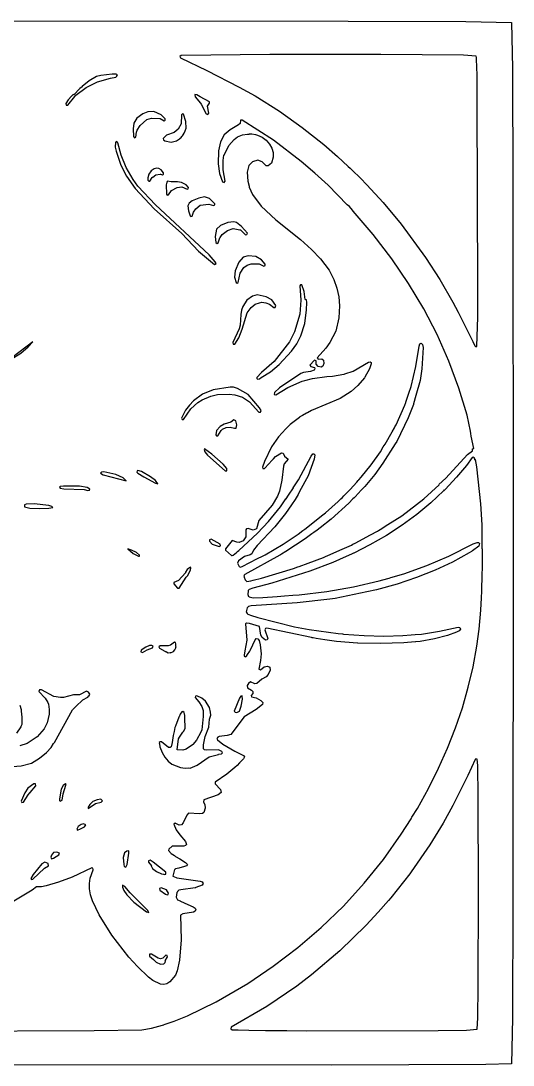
# Model space of a CAD drawing. Header units: millimetres. Extents: x 0 to 300, y 0 to 300.
# Drawn here: x 158.6 to 299.7, y 0.4 to 299.7 of the extents above; entities that cross this region are included whole.
import ezdxf

# ---------------------------------------------------------------- set-up
doc = ezdxf.new("R2010")
doc.units = ezdxf.units.MM
doc.layers.add('CUT', color=7, linetype='CONTINUOUS')

msp = doc.modelspace()

# ---------------------------------------------------------------- linework, layer by layer
at = {"layer": 'CUT'}
for points in [[(149.9997, 299.704), (252.3758, 299.6152), (286.1754, 299.4969), (299.2575, 299.2575), (299.4969, 286.1754), (299.6152, 252.3771), (299.704, 150.0003), (299.6152, 47.6242), (299.4969, 13.8246), (299.2673, 0.753), (291.8882, 0.5031), (247.7304, 0.3552), (3.815, 0.4736)], [(135.4681, 10.0976), (179.5346, 10.2752), (193.2845, 10.5108), (196.0576, 10.9566), (199.1421, 11.7802), (199.5126, 11.908), (199.5714, 11.9232), (199.6674, 11.9614), (202.5591, 12.959), (206.3084, 14.4652), (214.5344, 18.5047), (223.5917, 23.7735), (230.9238, 28.6821), (237.9875, 34.0326), (244.6958, 39.7961), (251.0332, 45.9567), (257.0038, 52.4879), (262.5597, 59.343), (267.6445, 66.5254), (270.4327, 70.9821), (270.5949, 71.2174), (270.6979, 71.4061), (272.2858, 73.9442), (275.4494, 79.6789), (278.3237, 85.4571), (280.8948, 91.2209), (283.1637, 96.9963), (285.1438, 102.8173), (286.8285, 108.6675), (288.2215, 114.5659), (289.3113, 120.4858), (289.9636, 125.3477), (290.4656, 130.7846), (290.6044, 134.3087), (290.7315, 136.1931), (290.8731, 141.1317), (290.9383, 142.7856), (290.9331, 143.2225), (290.9383, 143.4041), (290.8813, 148.3447), (290.8719, 148.3896), (290.7906, 155.2528), (290.4352, 161.2963), (289.2833, 171.8694), (288.9632, 173.9589), (288.9057, 173.9426), (288.8299, 173.9291), (288.7476, 173.7843), (288.6017, 174.4553), (288.2949, 174.6576), (287.9819, 174.543), (286.334, 172.2673), (283.4889, 168.9187), (280.2349, 165.3688), (280.0246, 165.1666), (280.0244, 165.1668), (279.9592, 165.225), (279.7576, 165.0096), (276.0834, 161.5423), (272.1168, 158.2321), (267.8774, 155.1495), (263.3968, 152.2127), (258.6524, 149.4853), (254.0283, 147.1317), (254.006, 147.1207), (253.9913, 147.1135), (253.9685, 147.1023), (253.5959, 146.9191), (249.9318, 145.2766), (248.0032, 144.4486), (241.3695, 141.9271), (230.5074, 138.5235), (225.1048, 137.1264), (224.0688, 136.705), (223.7122, 136.3677), (223.6399, 135.1405), (223.6885, 135.0587), (223.6976, 134.824), (223.8693, 134.755), (223.9806, 134.5679), (225.1503, 134.3457), (227.9452, 134.4046), (232.0336, 134.7075), (234.1854, 134.8481), (236.5074, 135.0391), (238.3342, 135.1744), (246.2966, 136.1476), (253.9714, 137.5106), (261.3099, 139.1905), (263.7447, 139.8964), (264.1348, 139.9929), (264.6422, 140.1566), (268.3637, 141.2355), (274.9882, 143.5614), (281.2504, 146.2485), (288.2927, 149.7826), (289.3517, 150.1399), (289.7363, 150.1761), (290.0786, 149.931), (289.9095, 149.0875), (288.0417, 147.776), (288.0283, 147.7674), (287.9877, 147.7414), (287.808, 147.6262), (287.119, 147.1845), (282.3457, 144.5509), (277.3592, 142.2643), (272.0023, 140.1512), (266.4181, 138.2603), (260.5459, 136.6285), (257.7914, 135.9969), (248.7018, 134.1646), (247.1874, 133.9516), (237.8052, 132.8322), (224.5534, 131.9747), (223.8296, 131.8013), (223.4811, 131.4542), (223.2087, 130.3418), (223.4533, 129.8054), (223.4735, 129.7946), (223.4845, 129.7028), (223.9054, 129.5636), (224.4062, 129.2958), (226.5016, 128.6269), (237.0059, 126.0232), (241.2611, 125.196), (249.5177, 124.046), (250.7832, 123.9657), (251.085, 123.9278), (256.9661, 123.484), (262.6336, 123.3065), (268.1291, 123.483), (270.4834, 123.6794), (271.5725, 123.7554), (271.5718, 123.7702), (273.4675, 123.9284), (278.5715, 124.7256), (283.9386, 125.8799), (284.4151, 125.7731), (284.5785, 125.3253), (284.2372, 124.8589), (283.5038, 124.4566), (280.8884, 123.5201), (277.1855, 122.5643), (273.0204, 121.7667), (271.8131, 121.6663), (271.8082, 121.693), (271.6856, 121.6734), (269.3874, 121.4645), (268.3462, 121.3779), (261.6973, 121.2292), (255.2026, 121.2862), (255.105, 121.2897), (249.0556, 121.824), (245.7194, 122.3032), (243.2741, 122.695), (242.4073, 122.8339), (242.1259, 122.8789), (241.8935, 122.9162), (229.045, 125.6056), (228.6764, 125.5105), (228.5353, 125.1616), (229.4086, 122.6227), (229.215, 122.2626), (228.6828, 122.2062), (227.7881, 122.9109), (227.3861, 123.6238), (226.9677, 126.0666), (224.0903, 126.911), (223.259, 127.021), (222.9587, 126.889), (223.3142, 122.159), (222.8183, 119.0879), (222.5549, 117.8797), (222.6062, 117.7747), (222.5777, 117.5979), (222.7419, 117.497), (222.7434, 117.4939), (222.7467, 117.494), (222.8916, 117.4049), (223.1257, 117.5136), (223.1722, 117.516), (223.1911, 117.5439), (223.2259, 117.5601), (223.5612, 118.0924), (224.1996, 119.0384), (224.2815, 119.236), (224.3657, 119.3696), (225.7324, 122.2804), (226.0664, 122.6473), (226.5344, 122.5482), (226.8583, 122.058), (227.1853, 120.8387), (227.4278, 118.2589), (227.2796, 116.3599), (226.7756, 113.8869), (227.2486, 113.6621), (228.343, 114.5252), (229.3076, 114.6923), (229.9694, 114.4191), (230.0614, 113.6014), (229.4784, 112.3479), (228.9002, 111.6371), (227.6285, 110.9629), (226.1924, 109.73), (225.6624, 109.6117), (224.408, 110.2238), (223.854, 109.7817), (223.4657, 109.1638), (223.5852, 108.5378), (224.6997, 107.8812), (225.0389, 107.4145), (225.0479, 106.8664), (224.63, 106.2913), (224.7117, 105.9696), (226.0656, 105.6168), (227.3573, 104.9257), (227.9506, 104.3065), (227.8024, 103.7063), (226.0087, 102.3263), (222.5746, 100.2171), (218.7915, 95.1381), (217.7272, 94.799), (215.4625, 94.6055), (214.9958, 94.3774), (214.7656, 94.0313), (214.9259, 93.5757), (216.4846, 92.3941), (219.9389, 90.3153), (222.3906, 89.1471), (222.6625, 88.7139), (222.4257, 88.1354), (222.017, 87.728), (221.2544, 86.9676), (220.5424, 86.2578), (219.9408, 85.6579), (217.6176, 83.721), (214.2877, 81.477), (214.2888, 81.0339), (215.8326, 79.3579), (215.9564, 78.4698), (215.1563, 77.8233), (211.0246, 76.4467), (210.9244, 75.7361), (211.348, 75.0313), (211.4163, 74.0375), (210.9967, 72.7791), (210.6409, 72.5199), (209.7806, 72.3657), (206.6677, 72.5692), (206.1347, 71.9989), (205.0648, 69.8554), (204.5758, 69.2341), (203.9711, 69.114), (202.8003, 69.6904), (202.4146, 69.4367), (203.0766, 67.818), (204.1313, 66.335), (205.8042, 64.4799), (206.0547, 63.6248), (205.7574, 63.2837), (205.2619, 63.1338), (201.9213, 63.1465), (200.9701, 62.2895), (200.91, 61.919), (201.6439, 61.0372), (202.6424, 60.4122), (202.884, 60.1538), (204.1592, 59.4626), (205.8081, 58.4304), (206.2954, 57.8607), (206.1001, 57.5249), (205.5261, 57.2611), (203.8259, 56.7969), (202.8532, 56.6143), (202.8227, 56.523), (202.6207, 56.4678), (202.0951, 54.4866), (203.105, 54.1634), (203.2613, 54.0455), (209.9569, 53.1048), (210.2862, 52.9916), (210.5512, 52.8919), (210.8243, 52.3981), (210.5263, 51.9624), (208.6872, 51.2328), (208.6392, 51.2225), (208.5505, 51.2035), (208.5227, 51.1976), (208.4989, 51.1924), (204.3881, 50.5817), (203.981, 50.5546), (203.9324, 50.514), (203.8313, 50.499), (203.6587, 50.2849), (203.4446, 50.1058), (203.4476, 50.0233), (203.2996, 49.8397), (203.1304, 48.475), (203.4328, 47.738), (204.1905, 47.4083), (204.3118, 47.3152), (206.4218, 46.4374), (207.9445, 45.7749), (208.4934, 45.364), (208.7508, 44.9079), (208.5796, 44.5241), (208.0792, 44.23), (204.9818, 43.7257), (204.312, 43.3548), (204.5493, 36.2438), (204.0457, 30.4373), (203.3318, 27.3354), (202.8809, 26.1863), (201.2904, 24.2104), (200.4443, 23.6813), (199.5827, 23.4711), (198.6321, 23.5374), (196.4301, 24.6181), (195.1313, 25.6112), (191.9706, 28.5905), (189.5057, 31.2924), (184.6601, 37.5647), (180.9759, 43.3908), (179.0542, 47.4112), (178.5123, 49.1782), (178.234, 50.8628), (178.2339, 52.435), (178.4757, 53.9765), (179.2816, 56.375), (179.2926, 56.4021), (179.2914, 56.404), (179.3128, 56.4677), (179.2207, 56.7844), (178.9187, 56.917), (173.2329, 54.2706), (169.3135, 52.815), (165.812, 51.7683), (164.5043, 51.4983), (163.0779, 51.4681), (161.8021, 50.4652), (156.5762, 47.3776)], [(154.7947, 85.8634), (158.6423, 86.1297), (161.5724, 86.9584), (163.9106, 88.3199), (165.9528, 90.0069), (167.2846, 91.398), (167.9622, 92.5967), (168.1752, 92.8752), (173.3717, 102.1617), (174.2861, 103.1896), (176.3413, 105.0422), (177.7916, 105.8709), (178.0646, 106.1936), (178.1154, 106.2175), (178.308, 106.6629), (177.9425, 107.2584), (177.4058, 107.5725), (175.3572, 106.4674), (173.6145, 106.4652), (170.8293, 105.7268), (169.8882, 105.7224), (168.0542, 106.0653), (164.514, 107.9111), (163.859, 107.9578), (163.7419, 107.4446), (165.5624, 105.5168), (166.268, 104.3161), (166.4578, 103.7869), (166.7017, 102.293), (166.7167, 101.436), (166.6839, 100.9602), (166.1265, 98.4782), (165.2566, 96.7695), (163.237, 94.4854), (160.3468, 92.5785), (158.3122, 91.8414)], [(157.4192, 95.5478), (158.6293, 97.2867), (158.6804, 97.4792), (158.9111, 98.071), (158.9147, 98.3603), (158.9346, 98.4352), (158.9191, 98.7166), (158.9364, 100.1374), (158.7496, 101.7801), (158.7272, 102.1859), (158.4061, 103.4204)]]:
    msp.add_lwpolyline(points, dxfattribs=at)
for points in [[(232.6712, 273.7949), (239.2333, 269.1541), (245.4737, 264.2213), (249.3161, 260.8568), (252.4495, 257.9491), (252.9457, 257.4886), (252.9561, 257.4789), (253.5774, 256.9024), (255.9035, 254.6256), (257.7618, 252.7328), (262.4558, 247.6517), (267.5696, 241.4737), (274.5668, 231.8982), (278.6565, 225.5567), (282.4494, 219.0382), (283.9162, 216.2345), (288.1204, 207.7472), (288.7046, 206.5169), (289.0045, 206.3102), (289.318, 206.4146), (289.5472, 214.8168), (289.5176, 257.4955), (289.4391, 269.2398), (289.3697, 284.631), (289.2952, 285.9979), (289.2226, 289.1601), (289.075, 289.6156), (285.4825, 289.8729), (261.7275, 290.08), (229.9705, 290.1095), (204.4956, 289.8096), (204.1732, 289.5107), (204.3681, 289.0817), (211.9226, 285.5046), (221.1936, 280.7357), (225.7227, 278.19)], [(172.0881, 277.0742), (171.4278, 275.9815), (171.5586, 275.5044), (172.052, 275.5405), (174.0134, 278), (174.013, 278.004), (174.3287, 278.3621), (177.2884, 280.5819), (180.5441, 282.2097), (184.2141, 283.3048), (185.8123, 283.5416), (185.9902, 283.7194), (185.994, 283.72), (185.997, 283.7263), (186.1083, 283.8375), (186.0866, 283.9098), (186.2366, 284.217), (185.927, 284.4739), (184.7832, 284.4268), (181.4966, 284.0496), (180.2679, 283.7217), (178.1352, 282.5215), (176.1701, 280.8793), (176.1519, 280.7517), (175.5126, 280.2859), (173.7654, 278.5105), (173.5441, 278.5642), (173.0647, 278.1621)], [(212.6384, 276.1073), (212.6249, 276.4703), (209.9663, 277.9201), (209.0164, 278.5397), (208.4244, 278.6285), (208.5132, 277.9181), (210.1138, 276.0713), (210.2973, 275.8254), (211.691, 273.015), (212.1876, 272.8684), (212.411, 273.2335), (212.0937, 275.2768)], [(194.721, 271.4364), (196.0233, 271.8212), (198.3765, 271.7261), (198.5105, 271.6966), (199.6224, 271.0874), (199.9405, 271.2618), (199.9611, 271.657), (198.7785, 272.8185), (196.6932, 273.7381), (194.956, 273.6085), (193.562, 273.0183), (191.8551, 271.7932), (190.9955, 270.4167), (190.7582, 268.748), (190.8237, 266.5255), (191.1187, 266.2094), (191.5238, 266.3605), (191.7377, 267.7668), (191.9412, 268.387), (192.738, 269.7494)], [(204.2043, 266.0057), (204.2575, 266.0636), (204.5007, 266.2465), (204.7268, 266.5742), (204.926, 266.791), (205.0654, 267.065), (205.4085, 267.5623), (205.6288, 268.1723), (205.6454, 268.2049), (205.6487, 268.2274), (205.9115, 268.9553), (205.8467, 270.8544), (205.1917, 272.9369), (204.8676, 273.0184), (204.5834, 272.7838), (204.4889, 270.1641), (203.6512, 268.6785), (202.4905, 267.6734), (200.3361, 266.9639), (199.4012, 266.0231), (199.4414, 265.6445), (199.8514, 265.3194), (201.6414, 264.8999), (203.2089, 265.2747), (204.0457, 265.9042)], [(215.2313, 262.4856), (215.0857, 258.7632), (215.5192, 255.9119), (216.4053, 253.5412), (216.8382, 253.3632), (217.1294, 253.7297), (216.5609, 256.9959), (216.561, 259.6895), (216.7914, 261.1698), (216.8066, 261.249), (218.1526, 263.9851), (219.694, 265.7478), (220.1624, 266.0895), (220.6377, 266.4228), (221.1644, 266.6481), (222.1399, 267.0266), (223.5311, 267.2145), (223.8808, 267.2617), (223.9901, 267.2765), (224.0618, 267.2862), (224.7515, 267.317), (225.8645, 267.0964), (226.43, 266.9573), (227.7117, 266.3627), (228.9012, 265.4619), (229.8168, 264.394), (230.4892, 263.2009), (230.8579, 261.9407), (230.9113, 260.6004), (230.3883, 258.9294), (229.5064, 258.1566), (228.8596, 258.1736), (227.7725, 259.2848), (226.4682, 259.7967), (224.9563, 259.2662), (223.9321, 258.2311), (223.4946, 256.3821), (223.6633, 253.7803), (224.0665, 252.3193), (224.0516, 251.9912), (224.9395, 249.949), (227.4553, 246.6341), (231.6581, 242.6681), (238.7317, 237.0151), (241.8986, 234.1442), (244.4735, 231.4805), (246.9849, 228.1984), (248.3019, 225.5952), (249.2, 223.1145), (249.7443, 220.6292), (249.8922, 218.035), (249.715, 214.5468), (248.8345, 210.7868), (247.1825, 207.4641), (246.0148, 205.8508), (243.5404, 203.125), (243.7733, 202.6868), (244.8388, 202.7993), (245.3495, 202.3972), (245.4529, 201.5226), (245.1781, 200.7576), (244.6427, 200.4323), (243.7831, 200.6222), (243.2683, 201.257), (243.2504, 202.2905), (242.7167, 202.4069), (241.4461, 201.0007), (241.6563, 200.657), (242.7463, 200.3227), (242.8735, 199.9788), (242.6256, 199.5631), (241.5995, 199.1655), (239.5581, 198.9364), (238.7968, 198.5877), (232.6924, 194.5089), (231.3001, 193.1817), (231.169, 192.6474), (231.6648, 192.4612), (235.0637, 194.6457), (239.1899, 196.4111), (239.9721, 196.6443), (242.1407, 197.1492), (246.279, 197.7389), (247.9507, 197.8903), (251.1591, 198.4222), (251.2256, 198.4439), (251.4817, 198.4804), (253.8516, 199.2454), (258.191, 201.9011), (258.7457, 201.9636), (258.9918, 201.7565), (259.0082, 201.3591), (258.5086, 199.9472), (257.1945, 197.5774), (257.0805, 197.3806), (255.2152, 195.1423), (253.3041, 193.4412), (250.1175, 191.4488), (241.8826, 187.9959), (240.7262, 187.3555), (240.4915, 187.2569), (239.2912, 186.5609), (238.5664, 186.1596), (238.4617, 186.0799), (238.4549, 186.076), (238.427, 186.0536), (235.7777, 184.0391), (234.4942, 182.7865), (232.4367, 180.4338), (230.4536, 177.6048), (228.4155, 173.4404), (227.8228, 171.7729), (227.9783, 171.3682), (228.443, 171.3803), (229.6548, 172.7385), (230.4906, 173.6331), (230.7681, 173.9301), (230.9917, 174.1694), (231.5968, 174.8172), (233.263, 175.913), (233.7929, 175.8045), (234.168, 174.9326), (235.1801, 174.062), (234.0739, 172.6991), (233.8392, 172.0622), (233.403, 168.0435), (232.7076, 164.9191), (232.1365, 163.4813), (230.6267, 160.8464), (226.7604, 156.4321), (226.0867, 154.1063), (225.1777, 153.6975), (223.7468, 154.159), (223.2833, 154.1018), (223.095, 153.7762), (223.0401, 151.7797), (222.3293, 150.6755), (221.1221, 150.2052), (220.4648, 150.2747), (219.1716, 150.7846), (217.2667, 148.4023), (217.2798, 147.9275), (218.9819, 146.4685), (219.0138, 146.4737), (219.0515, 146.4402), (219.1297, 146.4924), (219.4095, 146.5377), (220.4102, 147.3482), (220.6233, 147.4906), (220.7045, 147.5865), (221.0978, 147.905), (226.3947, 152.847), (229.5236, 156.1538), (232.9945, 160.3601), (234.5449, 162.6603), (234.5843, 162.6699), (235.2812, 163.7528), (236.694, 165.8488), (236.6501, 165.8799), (238.1331, 168.1843), (241.7756, 174.9062), (242.2541, 175.6016), (242.5215, 175.625), (242.8172, 175.2958), (242.6895, 174.0249), (240.9604, 169.2899), (238.4659, 164.7661), (238.0302, 163.976), (237.1875, 162.5383), (236.1159, 160.9488), (234.4371, 158.4668), (231.3966, 154.6807), (226.3611, 149.3184), (225.2496, 147.9387), (224.7821, 146.971), (224.2722, 146.637), (222.7267, 146.186), (220.9252, 144.916), (220.676, 144.248), (221.1464, 143.3216), (221.5124, 143.1314), (222.0616, 143.3043), (226.4503, 145.5587), (227.833, 146.2504), (228.079, 146.3954), (228.5944, 146.6602), (233.7585, 149.6697), (238.0271, 152.5157), (239.3905, 153.579), (240.0169, 154.009), (245.1557, 158.075), (245.9277, 158.677), (249.5603, 161.9546), (250.3374, 162.7315), (250.6494, 163.0146), (251.1509, 163.5448), (252.9563, 165.3499), (254.8526, 167.4589), (255.3057, 167.9379), (255.4949, 168.1732), (256.1297, 168.8792), (259.0089, 172.4635), (261.6358, 176.1519), (262.4597, 177.5591), (263.0213, 178.3922), (264.9981, 181.8947), (265.6904, 183.077), (265.7822, 183.2839), (266.1361, 183.9109), (268.6422, 189.5152), (268.9167, 190.3437), (268.9572, 190.4349), (269.8308, 192.9367), (269.7822, 192.955), (270.4342, 194.9222), (271.8241, 200.6301), (272.768, 206.4736), (272.9772, 207.0874), (273.3297, 207.3233), (273.7571, 206.9141), (273.866, 206.0534), (273.5379, 199.9868), (273.0293, 196.6468), (271.8168, 192.3216), (271.7987, 192.3261), (271.1438, 189.9207), (271.1031, 189.7758), (269.9836, 186.837), (269.6416, 185.9563), (266.3198, 179.1732), (265.9308, 178.4681), (262.3943, 172.9139), (260.0065, 169.6804), (257.144, 166.2454), (256.1397, 165.1365), (254.3818, 163.2568), (254.2943, 163.1701), (254.1112, 162.9885), (253.7795, 162.6596), (252.5841, 161.4743), (247.5156, 156.8597), (244.3972, 154.3811), (243.4732, 153.7077), (242.5923, 153.0658), (242.0364, 152.6606), (240.1168, 151.2616), (234.5272, 147.6173), (233.2954, 146.8508), (233.2454, 146.8197), (232.9756, 146.6518), (232.7793, 146.5297), (222.7562, 141.0314), (222.6784, 140.8763), (222.5823, 140.7779), (222.579, 140.6779), (222.5211, 140.5625), (222.5701, 140.4136), (222.5693, 140.3869), (222.6327, 140.2238), (222.8845, 139.46), (223.0018, 139.3642), (223.3988, 138.9911), (224.4691, 139.2217), (225.1422, 139.4188), (227.5414, 139.9896), (236.7003, 142.7076), (237.9747, 143.176), (238.3203, 143.2772), (240.9747, 144.2788), (245.3001, 145.8688), (245.925, 146.1468), (246.6246, 146.4107), (250.7117, 148.2756), (253.3362, 149.4428), (253.7195, 149.6479), (254.3705, 149.945), (258.8425, 152.3901), (260.8401, 153.4595), (261.0961, 153.6224), (261.6065, 153.9015), (263.7784, 155.3299), (267.7507, 157.8585), (274.1006, 162.7003), (278.5067, 166.6998), (278.4494, 166.7659), (278.4417, 166.7768), (280.4216, 168.6059), (286.6637, 175.4376), (288.0544, 176.4734), (288.0816, 177.0496), (288.1391, 177.0708), (288.2531, 177.1007), (288.3695, 177.1193), (288.4157, 177.1221), (287.7216, 180.6245), (287.5996, 181.4099), (287.4406, 182.0426), (286.5317, 186.6284), (284.1672, 194.4583), (281.2999, 202.2006), (277.931, 209.7643), (274.0883, 217.182), (269.7437, 224.4513), (264.9391, 231.5256), (259.6057, 238.4593), (253.8412, 245.1986), (253.6114, 245.4341), (252.8199, 246.5157), (252.1106, 246.9717), (246.6422, 252.5745), (242.8598, 256.0618), (238.9777, 259.3808), (231.0263, 265.4987), (222.0251, 271.2705), (221.56, 271.2112), (221.4821, 270.3284), (220.9669, 269.8606), (218.5845, 268.4647), (216.9002, 267.0073), (215.8065, 265.0349)], [(192.1461, 252.2871), (190.7254, 254.211), (188.7424, 257.6738), (187.2922, 261.2254), (186.3747, 264.7771), (186.0491, 265.1322), (185.6644, 264.9251), (185.6348, 263.4748), (185.8419, 262.3501), (187.2034, 258.3249), (188.8608, 255.1877), (191.347, 251.636), (196.7928, 245.835), (204.7248, 238.7317), (209.4899, 233.7002), (214.0775, 229.9118), (214.5214, 230.119), (214.2846, 230.6518), (212.568, 232.6052), (197.1776, 246.9893)], [(197.2664, 255.5428), (198.5094, 255.7204), (198.5624, 255.7637), (199.2177, 255.5819), (199.4798, 255.7894), (199.4845, 256.1236), (198.7813, 257.0133), (198.1471, 257.4006), (197.4505, 257.5182), (196.7355, 257.3052), (195.9388, 256.7272), (195.2835, 255.7784), (194.9365, 254.7031), (194.9672, 254.0165), (195.2224, 253.7544), (195.5513, 253.7974), (196.1931, 254.8241), (196.2587, 254.8728), (196.3785, 254.8917)], [(206.216, 251.4533), (206.5494, 251.5984), (206.6177, 251.9555), (205.9832, 252.7373), (204.6643, 253.4083), (203.5044, 253.5838), (201.6679, 253.5308), (200.638, 253.7466), (200.3922, 253.517), (200.2602, 252.6724), (200.2911, 250.0477), (200.5194, 249.7643), (200.9131, 249.8152), (201.7103, 251.0807), (203.3338, 251.9024), (204.6936, 252.0868)], [(212.501, 247.1307), (213.8352, 246.7397), (214.1747, 246.9417), (214.1814, 247.3038), (212.6011, 248.7475), (211.2179, 249.2345), (209.584, 248.8995), (207.7095, 248.0839), (206.79, 247.4782), (206.4757, 246.7005), (206.5901, 245.2739), (207.0638, 243.825), (207.3363, 243.6297), (207.6875, 243.7451), (208.0387, 244.849), (208.6908, 245.8054), (209.9931, 246.8413)], [(217.8067, 239.6492), (219.4335, 240.1817), (219.4367, 240.1816), (221.3904, 239.8135), (221.4972, 239.7692), (222.9603, 238.4105), (223.3843, 238.4689), (223.4987, 238.8813), (221.8098, 240.7954), (220.4152, 241.8989), (219.5824, 242.1329), (217.8681, 241.9254), (215.8136, 241.0651), (214.7017, 240.0045), (214.2286, 237.9379), (214.5027, 236.1418), (214.8244, 235.9122), (215.1586, 236.0518), (215.5954, 237.4971), (215.6817, 237.6486), (216.2972, 238.495)], [(224.5548, 230.0894), (226.9239, 230.0612), (228.2187, 229.3724), (228.6069, 229.5661), (228.5972, 229.9674), (227.53, 231.1939), (225.9398, 232.129), (223.7001, 232.3363), (222.3415, 231.9971), (221.0826, 230.5208), (220.0155, 228.0871), (219.7899, 226.2003), (220.2598, 224.6963), (220.5958, 224.5483), (220.9056, 224.7454), (221.4072, 227.3806), (222.483, 228.9943), (223.4005, 229.7047)], [(227.0007, 197.109), (227.489, 197.4402), (230.119, 199.0718), (232.5756, 201.2324), (236.1272, 204.9912), (237.6958, 207.1222), (238.8205, 209.3715), (239.9748, 212.9528), (240.5076, 216.83), (240.5667, 218.961), (240.4188, 219.7601), (240.0701, 219.8137), (239.803, 222.1492), (239.119, 224.0586), (238.7566, 224.0355), (238.5708, 223.7235), (238.8525, 219.6222), (238.5265, 215.6263), (236.9805, 210.5876), (235.6218, 207.6871), (231.1696, 202.0764), (227.5484, 198.9266), (226.233, 197.5167), (226.1853, 197.2212), (226.3951, 196.9608), (226.9215, 197.0896), (226.9225, 197.0888), (226.9255, 197.0906)], [(224.5471, 217.5418), (225.7791, 218.5191), (226.9894, 218.9225), (227.6976, 219.0223), (228.8042, 218.8984), (229.826, 218.5399), (231.1398, 217.568), (231.4774, 217.5491), (231.6839, 218.0674), (230.4829, 219.7455), (228.9091, 220.5737), (226.3332, 221.1448), (224.9527, 220.8005), (223.3788, 219.6451), (222.2465, 217.8687), (221.8664, 216.7726), (221.6243, 215.5069), (221.4498, 212.4395), (221.1681, 211.3943), (219.3086, 207.5171), (219.4453, 207.0432), (219.9082, 207.0582), (221.0138, 208.8579), (222.0513, 211.3445), (223.4672, 215.9777)], [(158.5239, 204.4584), (160.6845, 206.2639), (162.0164, 207.6549), (155.949, 203.0674), (155.7418, 202.6826)], [(213.0485, 192.1618), (214.9673, 192.5866), (218.2769, 192.6814), (219.9048, 192.5487), (222.0761, 191.8126), (224.1469, 190.4534), (226.7728, 187.5238), (227.2416, 187.5269), (227.4212, 188.0373), (226.985, 188.8014), (223.6935, 192.6162), (220.6424, 194.3257), (219.57, 194.6585), (218.5982, 194.6629), (213.6865, 193.9245), (210.635, 192.6873), (208.0294, 190.7689), (206.8819, 189.5102), (205.806, 188.0742), (204.6011, 185.8577), (204.7756, 185.3945), (205.2371, 185.4489), (207.2804, 188.4571), (209.3502, 190.2902), (210.5231, 191.0449)], [(218.5484, 183.2402), (219.8006, 182.9065), (220.2977, 182.9507), (220.5271, 183.9051), (220.1985, 185.0657), (219.6552, 185.308), (218.7597, 184.7082), (216.8411, 184.0564), (215.6811, 183.4494), (214.6731, 182.267), (214.4498, 181.0333), (214.6656, 180.7398), (215.0615, 180.7736), (215.9811, 182.2708), (216.4026, 182.6812), (217.4033, 183.166)], [(211.2065, 177.0516), (211.0882, 176.8741), (211.3249, 176.1933), (212.0945, 175.2166), (217.1555, 170.6883), (217.6291, 170.7475), (217.5995, 171.4282), (216.534, 172.5825), (213.2783, 175.5126)], [(192.1165, 170.8067), (191.8797, 170.6883), (191.8501, 170.3331), (192.0869, 170.0963), (193.7739, 168.9717), (197.1776, 167.1366), (197.8287, 167.0183), (197.2072, 167.9062), (195.7569, 169.0013), (193.1228, 170.5107)], [(181.3728, 170.0372), (182.1423, 169.5636), (188.7424, 167.8174), (187.8545, 168.7053), (185.7531, 169.6524), (182.3199, 170.3923), (181.6392, 170.3035)], [(170.7771, 166.3671), (169.83, 166.2191), (169.682, 166.012), (169.83, 165.7752), (170.8363, 165.5976), (176.7261, 165.3312), (177.762, 165.0945), (178.2059, 165.2128), (178.3539, 165.4496), (177.5252, 165.9824), (175.3942, 166.2783)], [(166.5447, 160.7733), (162.3715, 161.2469), (160.0926, 161.1581), (159.619, 160.9509), (159.6486, 160.3589), (161.1581, 160.0038), (163.881, 159.8854), (166.5447, 159.9742), (167.7582, 160.2406), (167.4326, 160.5365)], [(213.4306, 149.7188), (215.3768, 148.9799), (215.8119, 149.2082), (215.6773, 149.6807), (213.1176, 151.1019), (212.6376, 150.9711), (212.6297, 150.5353)], [(189.1864, 148.313), (190.7846, 147.0403), (192.2645, 146.2116), (192.59, 146.3004), (192.5605, 146.5668), (191.7021, 147.2771), (190.3111, 148.017)], [(206.3526, 140.5882), (207.1814, 142.216), (207.3293, 142.8671), (207.1814, 143.1039), (206.2047, 142.4232), (205.7311, 141.6241), (205.734, 141.471), (203.8007, 139.2499), (202.3924, 138.7091), (202.4079, 138.3142), (203.4541, 137.0883), (203.9158, 137.0673), (205.9285, 140.2276)], [(196.1604, 120.6804), (195.4495, 120.6024), (194.3817, 120.1752), (193.0447, 119.3244), (192.9854, 118.8313), (193.4224, 118.6683), (194.7439, 119.4186), (196.3086, 119.9606), (196.4738, 120.4284)], [(200.2284, 118.8207), (200.2924, 118.8085), (200.8269, 118.5822), (201.3316, 118.6096), (201.4959, 118.5782), (202.3685, 118.9298), (202.748, 119.3674), (202.9855, 120.0234), (202.9926, 120.1973), (203.0435, 120.3108), (202.9998, 120.3734), (203.0323, 121.1697), (202.9108, 121.4699), (202.5983, 121.5868), (201.4548, 120.7247), (200.8288, 120.5233), (198.5229, 120.5942), (198.1583, 120.3061), (198.329, 119.874), (199.8818, 119.013), (199.9258, 118.9637), (200.1151, 118.8836)], [(198.4135, 91.6434), (199.0528, 89.9256), (199.8644, 88.5928), (200.8174, 87.4956), (201.8806, 86.6346), (204.3521, 85.657), (205.7156, 85.518), (206.5124, 85.6207), (206.5598, 85.5674), (207.0926, 85.5082), (209.0756, 86.3369), (212.5384, 88.7343), (215.2021, 89.4446), (215.2494, 89.4986), (216.0417, 89.5432), (216.3472, 89.843), (216.193, 90.2423), (215.1959, 90.7296), (211.883, 90.6284), (211.2254, 90.7562), (210.9238, 91.0533), (210.9124, 92.1519), (211.4156, 94.5197), (212.5041, 97.2383), (212.6541, 99.5473), (213.0327, 100.6292), (212.98, 101.5188), (212.6126, 102.8499), (211.5354, 104.7176), (210.4684, 105.5892), (208.9802, 106.2236), (208.6094, 106.0883), (208.5352, 105.7342), (209.6228, 104.5237), (210.4289, 103.1849), (210.7871, 102.0218), (210.8539, 100.3399), (210.425, 96.4997), (210.0814, 95.5977), (209.015, 93.6573), (208.8971, 93.4749), (207.8226, 92.2529), (207.7568, 92.1894), (205.9554, 90.8912), (204.9615, 90.6255), (203.4153, 90.708), (203.7913, 93.8469), (204.0456, 94.3667), (205.0483, 95.7758), (205.3352, 96.128), (205.6695, 96.9387), (205.6016, 99.8897), (205.6097, 100.1164), (205.5949, 100.183), (205.5865, 100.5465), (205.3493, 101.4501), (204.9545, 101.7212), (204.6862, 101.6011), (204.2469, 100.9224), (203.9653, 100.2068), (203.8607, 100.0601), (202.9086, 97.5367), (202.8987, 97.4963), (202.7397, 97.0922), (202.5246, 95.9681), (202.2426, 94.8159), (201.9242, 92.8291), (201.6938, 91.6251), (201.3641, 91.4004), (200.9233, 91.4216), (198.8388, 93.0249), (198.4768, 93.0475), (198.2617, 92.7987), (198.2697, 92.7378), (198.2428, 92.7087), (198.3029, 92.4854)], [(221.9798, 106.1965), (221.6247, 106.1373), (221.2103, 105.5749), (219.7009, 101.8161), (219.9968, 101.5202), (220.4408, 101.461), (221.2695, 101.8161), (221.7431, 103.2072), (222.1278, 105.2494)], [(228.6738, 10.2752), (234.7997, 10.2752), (240.3595, 10.216), (278.1809, 10.2752), (286.3834, 10.3939), (286.3835, 10.3939), (289.3562, 10.6694), (289.6066, 13.9269), (289.7248, 22.9108), (289.8136, 50.0502), (289.8133, 50.1239), (289.8136, 50.1982), (289.7248, 77.3099), (289.5767, 86.2471), (289.3884, 88.0189), (289.0401, 88.116), (288.7782, 87.9189), (286.718, 83.4009), (282.3942, 74.8127), (279.6364, 69.6832), (275.8118, 63.4578), (270.4993, 55.7724), (270.0962, 55.2163), (264.6153, 48.3244), (264.0017, 47.5866), (260.9929, 44.1945), (257.5531, 40.4883), (249.977, 33.1194), (241.877, 26.2357), (237.6953, 23.0035), (229.1124, 17.1434), (218.9072, 11.215), (218.7618, 10.7712), (219.1083, 10.5072), (220.048, 10.4844), (220.8544, 10.4236), (223.8869, 10.3913)], [(161.2122, 78.477), (162.8335, 80.4389), (162.7423, 80.9491), (162.2932, 80.9726), (160.6057, 79.7435), (159.7367, 78.4362), (158.6774, 76.0532), (158.8765, 75.5997), (159.3597, 75.7084), (160.6972, 77.8538), (161.1188, 78.3639), (161.1877, 78.4345)], [(170.6883, 80.5359), (170.1259, 79.4408), (169.5932, 76.7179), (169.5932, 76.1851), (169.8004, 76.0076), (170.3627, 76.3035), (170.6883, 78.0793), (171.4874, 80.5655), (171.517, 80.8911), (171.3394, 81.0094)], [(181.5208, 76.5699), (180.4553, 76.4219), (179.2418, 75.8892), (178.2947, 75.0901), (177.8212, 74.2909), (177.8508, 73.9654), (179.9225, 75.3564), (181.6096, 75.7708), (181.9647, 76.1555)], [(175.8678, 69.3482), (174.9798, 68.7267), (174.5655, 68.0164), (174.8319, 67.75), (175.6606, 68.046), (176.8445, 68.6971), (177.17, 69.2595), (176.4893, 69.4962)], [(167.9654, 61.2683), (167.3142, 60.5875), (167.1662, 59.9956), (167.3438, 59.4924), (167.9654, 59.6404), (169.4452, 60.6171), (169.6524, 61.1499), (168.8829, 61.4458)], [(189.4824, 61.7418), (188.9792, 61.7122), (188.2985, 61.1795), (187.8841, 59.9068), (188.0617, 57.8646), (188.2097, 57.3319), (188.6241, 57.0655), (189.0384, 57.8942), (189.5416, 61.1499)], [(164.5321, 58.0126), (162.0756, 55.0233), (161.454, 53.869), (161.5724, 53.5435), (162.0164, 53.6618), (165.3608, 56.7991), (166.4855, 57.4799), (166.4263, 58.131), (165.4792, 58.5157)], [(196.4572, 58.5269), (195.5902, 59.0801), (195.1794, 58.9511), (195.158, 58.4899), (196.0422, 57.4658), (195.9345, 57.4799), (196.3489, 56.7399), (197.4735, 55.852), (198.8942, 55.2009), (199.4203, 55.1383), (199.7294, 54.9953), (199.9363, 55.0768), (200.1373, 55.0529), (200.1263, 55.1517), (200.1601, 55.165), (200.0979, 55.6541)], [(187.7361, 51.9156), (187.7065, 51.4125), (188.1209, 50.4358), (188.9792, 49.1927), (190.9622, 47.0617), (194.6026, 44.2796), (195.2538, 44.102), (194.8394, 44.8123), (189.9263, 49.7254), (188.3577, 51.5901)], [(200.8781, 49.629), (200.3328, 50.5783), (198.7634, 51.2189), (198.3579, 50.9958), (198.452, 50.5427), (200.0254, 49.3343), (200.4658, 49.1341), (200.7773, 49.2445)], [(199.5453, 29.4219), (199.9301, 29.7771), (200.0189, 30.221), (199.9738, 30.2456), (200.6064, 31.3856), (200.4999, 31.7372), (200.1112, 31.8345), (199.3032, 31.0514), (198.5961, 30.8133), (197.9298, 30.9871), (195.9749, 32.1905), (195.4886, 32.1242), (195.4765, 31.6047), (196.6185, 30.6133), (197.3256, 29.8659), (198.5686, 29.2739)]]:
    msp.add_lwpolyline(points, close=True, dxfattribs=at)

doc.saveas('drawing.dxf')
